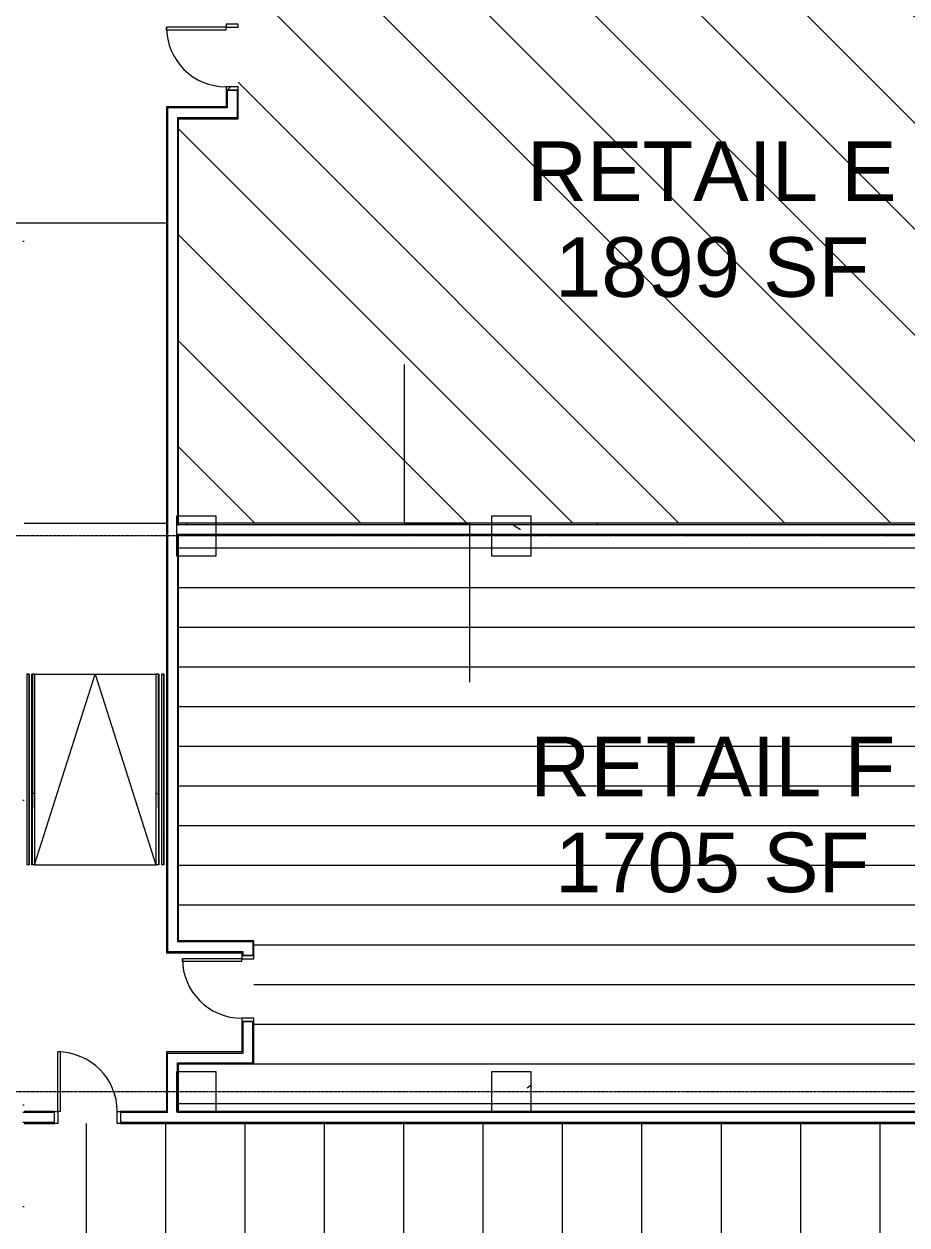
# Model space of a CAD drawing. Header units: inches. Extents: x 3268 to 7018, y 976 to 6708.
# Drawn here: x 5194 to 5728, y 2447 to 3173 of the extents above; entities that cross this region are included whole.
import ezdxf

# ---------------------------------------------------------------- set-up
doc = ezdxf.new("R2010")
doc.units = ezdxf.units.IN
doc.header["$MEASUREMENT"] = 0
doc.linetypes.add('Grid Line 1_2_', pattern=[0.875, 0.5, -0.125, 0.125, -0.125])
for name, color, linetype, lineweight in [('A-ANNO-NOTE', 131, 'Continuous', 20), ('A-DETL', 90, 'Continuous', 9), ('A-DETL-GENF', 92, 'Continuous', 9), ('A-DOOR', 31, 'Continuous', 9), ('A-DOOR-FRAM', 31, 'Continuous', 9), ('A-FLOR', 192, 'Continuous', 9), ('A-FLOR-HRAL', 11, 'Continuous', 9), ('A-FLOR-LEVL', 51, 'Continuous', 9), ('A-WALL', 113, 'Continuous', 9), ('A-WALL-PATT', 111, 'Continuous', 15), ('G-ANNO-TEXT', 231, 'Continuous', 9), ('I-WALL', 2, 'Continuous', 9), ('S-COLS', 52, 'Continuous', 9), ('S-GRID', 1, 'Continuous', 9)]:
    doc.layers.add(name, color=color, linetype=linetype, lineweight=lineweight)
doc.styles.add('Arial', font='arial.ttf', dxfattribs={"height": 36})
pattern_1 = [(50, (0, 0), (110.1714, -9.6389), [11.52, -126.72]), (355, (0, 0), (-21.3124, 115.5371), [9.216, -101.376]), (100.451, (9.18, -0.8), (88.86, 105.8975), [9.79, -107.695]), (46.184, (0, 30.72), (163.9282, -25.425), [17.28, -190.08]), (96.636, (13.66, 28.6), (143.563, 149.6257), [14.686, -161.543]), (351.184, (0, 30.72), (143.5647, 149.6237), [13.824, -152.064]), (21, (15.36, 23.04), (91.6851, -61.8426), [11.52, -126.72]), (326, (15.36, 23.04), (37.3733, 111.3835), [9.216, -101.376]), (71.451, (23, 17.89), (129.0588, 49.5399), [9.79, -107.695]), (37.5, (0, 0), (1.8676, 51.13223), [5.069, -95.078, 5.069, -97.843, -101.76]), (37.5, (0, 0), (1.8676, 51.13223), [-203.059, 5.069, -96.691]), (7.5, (0, 0), (40.4072, 60.5815), [5.069, -53.606, 5.069, -92.774, -38.784]), (7.5, (0, 0), (40.4072, 60.5815), [-156.518, 5.069, -33.715]), (327.5, (-34.253, 0), (81.99473, -3.46427), [5.069, -33.331, 5.069, -114.739, -158.976]), (327.5, (-34.253, 0), (81.99473, -3.46427), [-158.208, 5.069, -153.907]), (317.5, (-49.61, 0), (89.577, 15.37635), [5.069, -44.851, 5.069, -74.496, -112.896]), (317.5, (-49.61, 0), (89.577, 15.37635), [-129.485, 5.069, -107.827])]
pattern_2 = [(0, (0, 0), (122.88, 30.72), [5.069, -87.091, 5.069, -87.091, -491.52]), (0, (0, 0), (122.88, 30.72), [-184.32, 5.069, -179.251, 5.069, -87.091, -215.04]), (0, (0, 0), (122.88, 30.72), [-460.8, 5.069, -56.371, 5.069, -148.531]), (120, (46.08, 15.36), (-88.0443, 91.0572), [5.069, -87.091, 5.069, -87.091, -491.52]), (120, (46.08, 15.36), (-88.0443, 91.0572), [-184.32, 5.069, -179.251, 5.069, -87.091, -215.04]), (120, (46.08, 15.36), (-88.0443, 91.0572), [-460.8, 5.069, -56.371, 5.069, -148.531]), (240, (61.44, 76.8), (-34.8357, -121.7772), [5.069, -87.091, 5.069, -87.091, -491.52]), (240, (61.44, 76.8), (-34.8357, -121.7772), [-184.32, 5.069, -179.251, 5.069, -87.091, -215.04]), (240, (61.44, 76.8), (-34.8357, -121.7772), [-460.8, 5.069, -56.371, 5.069, -148.531])]

# ---------------------------------------------------------------- blocks, each defined once
blk = doc.blocks.new('WSP_5 Points - Structure_2022_rvt-1-Overall Retail Plan Opt 2')
at = {"layer": 'S-COLS'}
h = blk.add_hatch(dxfattribs=at)
h.set_pattern_fill('FP_8', color=256, style=0, pattern_type=2)
h.set_pattern_definition(pattern_1)
h.paths.add_polyline_path([(5477, 2851.15), (5501, 2851.15), (5501, 2875.15), (5477, 2875.15), (5477, 2863.52)])
h = blk.add_hatch(dxfattribs=at)
h.set_pattern_fill('FP_8', color=256, style=0, pattern_type=2)
h.set_pattern_definition(pattern_1)
h.paths.add_polyline_path([(5501, 2515.15), (5501, 2539.15), (5477, 2539.15), (5477, 2515.15)])
at = {"layer": 'S-COLS', "color": 250, "lineweight": 13}
for p, q in [((5287.75, 2875.15), (5286.5, 2875.15)), ((5286.5, 2875.15), (5286.5, 2851.15)), ((5310.5, 2875.15), (5287.75, 2875.15)), ((5310.5, 2870.77), (5310.5, 2875.15)), ((5310.5, 2863.52), (5310.5, 2870.77)), ((5501, 2875.15), (5477, 2875.15)), ((5477, 2875.15), (5477, 2870.77)), ((5477, 2870.77), (5477, 2863.52)), ((5501, 2870.77), (5501, 2875.15)), ((5501, 2863.52), (5501, 2870.77)), ((5310.5, 2851.15), (5310.5, 2863.52)), ((5477, 2863.52), (5477, 2851.15)), ((5501, 2851.15), (5501, 2863.52)), ((5286.5, 2851.15), (5287.75, 2851.15)), ((5287.75, 2851.15), (5310.5, 2851.15)), ((5477, 2851.15), (5501, 2851.15)), ((5287.75, 2539.15), (5286.5, 2539.15)), ((5286.5, 2539.15), (5286.5, 2515.15)), ((5310.5, 2539.15), (5287.75, 2539.15)), ((5310.5, 2515.15), (5310.5, 2539.15)), ((5501, 2539.15), (5477, 2539.15)), ((5477, 2539.15), (5477, 2515.15)), ((5501, 2515.15), (5501, 2539.15)), ((5286.5, 2515.15), (5287.75, 2515.15)), ((5287.75, 2515.15), (5310.5, 2515.15)), ((5477, 2515.15), (5501, 2515.15))]:
    blk.add_line(p, q, dxfattribs=at)
blk = doc.blocks.new('Single_Flush_HM Door_HM Frame - 36_ x 96_-V184-Overall Retail Plan Opt 2')
at = {"layer": 'A-DOOR'}
h = blk.add_hatch(dxfattribs=at)
h.set_pattern_fill('FP_227', color=256, style=0, pattern_type=2)
h.set_pattern_definition([(315, (-3152.65, 5320.125), (38.01406, 38.01406), []), (315, (-3095.05, 5320.125), (38.01406, 38.01406), [])])
h.paths.add_polyline_path([(-20, 3.625), (-20, -3.625), (-18, -3.625), (-18, 3.625)])
h.paths.add_polyline_path([(18, -3.625), (20, -3.625), (20, 3.625), (18, 3.625), (18, -1.319)])
for p, q in [((16.25, 39.625), (18, 39.625)), ((16.25, 3.625), (16.25, 39.625)), ((18, 3.625), (18, 39.625)), ((16.25, 3.625), (18, 3.625))]:
    blk.add_line(p, q, dxfattribs=at)
blk.add_arc((18, 3.625), 36, 90, 180, dxfattribs=at)
at = {"layer": 'A-DOOR-FRAM'}
for p, q in [((-18, 3.625), (-20, 3.625)), ((-20, 3.625), (-20, -3.625)), ((-18, -3.625), (-18, 3.625)), ((20, 3.625), (18, 3.625)), ((18, 3.625), (18, -3.625)), ((20, -3.625), (20, 3.625)), ((-20, -3.625), (-18, -3.625)), ((18, -3.625), (20, -3.625))]:
    blk.add_line(p, q, dxfattribs=at)
blk = doc.blocks.new('Railing - Railing-12304896-Overall Retail Plan Opt 2')
at = {"layer": 'A-FLOR-HRAL'}
for p, q in [((5198.94, 2779.52), (5199.19, 2779.52)), ((5198.94, 2779.52), (5198.94, 2664.3)), ((5199.19, 2664.3), (5198.94, 2664.3))]:
    blk.add_line(p, q, dxfattribs=at)
blk = doc.blocks.new('Railing - Railing-12304900-Overall Retail Plan Opt 2')
at = {"layer": 'A-FLOR-HRAL'}
for p, q in [((5275.63, 2779.52), (5275.88, 2779.52)), ((5275.88, 2779.52), (5275.88, 2664.3)), ((5275.88, 2664.3), (5275.63, 2664.3))]:
    blk.add_line(p, q, dxfattribs=at)
blk = doc.blocks.new('Top Rail Type - Top Rail_Internal_-12304904-Overall Retail Plan Opt 2')
at = {"layer": 'A-FLOR-HRAL'}
for p, q in [((5199.19, 2779.52), (5199.19, 2698.49)), ((5199.74, 2779.52), (5199.94, 2779.52)), ((5200.69, 2698.49), (5200.69, 2779.52))]:
    blk.add_line(p, q, dxfattribs=at)
at = {"layer": 'A-FLOR-HRAL', "flags": 128}
blk.add_lwpolyline([(5200.12, 2707.25), (5200, 2707.49), (5199.88, 2707.49), (5199.75, 2707.25)], dxfattribs=at)
blk = doc.blocks.new('Top Rail Type - Top Rail_Internal_-V187-Overall Retail Plan Opt 2')
at = {"layer": 'A-FLOR-HRAL'}
for p, q in [((5200.69, 2779.52), (5199.19, 2779.52)), ((5199.19, 2779.52), (5199.19, 2664.3)), ((5200.69, 2779.52), (5200.69, 2664.3)), ((5200.69, 2664.3), (5199.19, 2664.3))]:
    blk.add_line(p, q, dxfattribs=at)
blk = doc.blocks.new('Handrail Type - Handrail_Internal_-12304914-Overall Retail Plan Opt 2')
at = {"layer": 'A-FLOR-HRAL'}
for p, q in [((5195.94, 2779.52), (5195.94, 2664.3)), ((5196.49, 2779.52), (5196.69, 2779.52)), ((5197.44, 2664.3), (5197.44, 2779.52)), ((5196.69, 2664.3), (5196.49, 2664.3))]:
    blk.add_line(p, q, dxfattribs=at)
blk = doc.blocks.new('Handrail Type - Handrail_Internal_-V188-Overall Retail Plan Opt 2')
at = {"layer": 'A-FLOR-HRAL'}
for p, q in [((5197.44, 2779.52), (5195.94, 2779.52)), ((5195.94, 2779.52), (5195.94, 2664.3)), ((5197.44, 2779.52), (5197.44, 2664.3)), ((5197.44, 2664.3), (5195.94, 2664.3))]:
    blk.add_line(p, q, dxfattribs=at)
blk = doc.blocks.new('Top Rail Type - Top Rail_Internal_-12304924-Overall Retail Plan Opt 2')
at = {"layer": 'A-FLOR-HRAL'}
for p, q in [((5274.13, 2779.52), (5274.13, 2698.49)), ((5274.68, 2779.52), (5274.88, 2779.52)), ((5275.63, 2698.49), (5275.63, 2779.52))]:
    blk.add_line(p, q, dxfattribs=at)
at = {"layer": 'A-FLOR-HRAL', "flags": 128}
blk.add_lwpolyline([(5275.06, 2707.25), (5274.94, 2707.49), (5274.81, 2707.49), (5274.69, 2707.25)], dxfattribs=at)
blk = doc.blocks.new('Top Rail Type - Top Rail_Internal_-V189-Overall Retail Plan Opt 2')
at = {"layer": 'A-FLOR-HRAL'}
for p, q in [((5275.63, 2779.52), (5274.13, 2779.52)), ((5274.13, 2779.52), (5274.13, 2664.3)), ((5275.63, 2779.52), (5275.63, 2664.3)), ((5275.63, 2664.3), (5274.13, 2664.3))]:
    blk.add_line(p, q, dxfattribs=at)
blk = doc.blocks.new('Handrail Type - Handrail_Internal_-12304934-Overall Retail Plan Opt 2')
at = {"layer": 'A-FLOR-HRAL'}
for p, q in [((5277.38, 2779.52), (5277.38, 2664.3)), ((5277.93, 2779.52), (5278.13, 2779.52)), ((5278.88, 2664.3), (5278.88, 2779.52)), ((5278.13, 2664.3), (5277.93, 2664.3))]:
    blk.add_line(p, q, dxfattribs=at)
blk = doc.blocks.new('Handrail Type - Handrail_Internal_-V190-Overall Retail Plan Opt 2')
at = {"layer": 'A-FLOR-HRAL'}
for p, q in [((5278.88, 2779.52), (5277.38, 2779.52)), ((5277.38, 2779.52), (5277.38, 2664.3)), ((5278.88, 2779.52), (5278.88, 2664.3)), ((5278.88, 2664.3), (5277.38, 2664.3))]:
    blk.add_line(p, q, dxfattribs=at)
blk = doc.blocks.new('Single_Flush_HM Door_HM Frame - 36_ x 96_-V197-Overall Retail Plan Opt 2')
at = {"layer": 'A-DOOR'}
h = blk.add_hatch(dxfattribs=at)
h.set_pattern_fill('FP_228', color=256, style=0, pattern_type=2)
h.set_pattern_definition([(225, (5232.69, 2511.524), (38.01406, -38.01406), []), (225, (5232.69, 2453.924), (38.01406, -38.01406), [])])
h.paths.add_polyline_path([(-20, 3.625), (-20, -3.625), (-18, -3.625), (-18, 3.625)])
h.paths.add_polyline_path([(20, 3.625), (18, 3.625), (18, -3.625), (20, -3.625)])
for p, q in [((16.25, -3.625), (18, -3.625)), ((16.25, -3.625), (16.25, -39.625)), ((18, -3.625), (18, -39.625)), ((16.25, -39.625), (18, -39.625))]:
    blk.add_line(p, q, dxfattribs=at)
blk.add_arc((18, -3.625), 36, 180, 270, dxfattribs=at)
at = {"layer": 'A-DOOR-FRAM'}
for p, q in [((-20, 3.625), (-18, 3.625)), ((-20, -3.625), (-20, 3.625)), ((-18, 3.625), (-18, -3.625)), ((18, 3.625), (20, 3.625)), ((18, -3.625), (18, 3.625)), ((20, 3.625), (20, -3.625)), ((-18, -3.625), (-20, -3.625)), ((20, -3.625), (18, -3.625))]:
    blk.add_line(p, q, dxfattribs=at)
blk = doc.blocks.new('Single_Flush_HM Door_HM Frame - 36_ x 96_-V198-Overall Retail Plan Opt 2')
at = {"layer": 'A-DOOR'}
h = blk.add_hatch(dxfattribs=at)
h.set_pattern_fill('FP_229', color=256, style=0, pattern_type=2)
h.set_pattern_definition([(315, (-2589.524, 5329.75), (38.01406, 38.01406), []), (315, (-2531.924, 5329.75), (38.01406, 38.01406), [])])
h.paths.add_polyline_path([(-20, 3.625), (-20, -3.625), (-18, -3.625), (-18, 3.625), (-18.907, 3.625)])
h.paths.add_polyline_path([(18, 3.625), (18, -3.625), (20, -3.625), (20, 3.625)])
for p, q in [((16.25, 39.625), (18, 39.625)), ((16.25, 3.625), (16.25, 39.625)), ((18, 3.625), (18, 39.625)), ((16.25, 3.625), (18, 3.625))]:
    blk.add_line(p, q, dxfattribs=at)
blk.add_arc((18, 3.625), 36, 90, 180, dxfattribs=at)
at = {"layer": 'A-DOOR-FRAM'}
for p, q in [((-18, 3.625), (-20, 3.625)), ((-20, 3.625), (-20, -3.625)), ((-18, -3.625), (-18, 3.625)), ((20, 3.625), (18, 3.625)), ((18, 3.625), (18, -3.625)), ((20, -3.625), (20, 3.625)), ((-20, -3.625), (-18, -3.625)), ((18, -3.625), (20, -3.625))]:
    blk.add_line(p, q, dxfattribs=at)
blk = doc.blocks.new('EOS-Transition - 2 - Drop - Left-10808360-Overall Retail Plan Opt 2')
at = {"layer": 'A-ANNO-NOTE'}
for p, q in [((0, 0), (0, -0.1029)), ((0.25, 0), (0, 0)), ((0, -0.1029), (-0.25, -0.1029))]:
    blk.add_line(p, q, dxfattribs=at)

msp = doc.modelspace()

# ---------------------------------------------------------------- block references
at = {"lineweight": 5}
msp.add_blockref('WSP_5 Points - Structure_2022_rvt-1-Overall Retail Plan Opt 2', (0, 0), dxfattribs=at)

# ---------------------------------------------------------------- next in the draw order: hatches: boundary and pattern name
at = {"layer": 'A-DETL-GENF'}
h = msp.add_hatch(dxfattribs=at)
h.set_pattern_fill('FP_14', style=0, pattern_type=2)
h.set_pattern_definition([(135, (0, 0), (-32.0496, -32.0496), [])])
h.paths.add_polyline_path([(6002.63, 2870.77), (6002.63, 3190.15), (6012.63, 3190.15), (6012.63, 3257.14), (5287.75, 3257.14), (5287.75, 3214.15), (5313.5, 3214.15), (5313.5, 3189.9), (5323.75, 3189.9), (5323.75, 3115.4), (5287.75, 3115.4), (5287.75, 2870.77), (5982.15, 2870.77)])
h = msp.add_hatch(dxfattribs=at)
h.set_pattern_fill('FP_272', style=0, pattern_type=2)
h.set_pattern_definition([(0, (0, 0), (0, 24), [])])
h.paths.add_polyline_path([(5982.15, 2515.15), (6002.63, 2515.15), (6002.63, 2863.52), (5287.75, 2863.52), (5287.75, 2618.4), (5333.38, 2618.4), (5333.38, 2543.9), (5287.75, 2543.9), (5287.75, 2515.15), (5940.85, 2515.15)])
h = msp.add_hatch(dxfattribs=at)
h.set_pattern_fill('FP_275', style=0, pattern_type=2)
h.set_pattern_definition([(90, (0, 0), (-48, 3e-15), [])])
h.paths.add_polyline_path([(5718.25, 1938.52), (5754.75, 1938.52), (5754.75, 1970.52), (6005.13, 1970.52), (6005.13, 2222.4), (6036.88, 2222.4), (6036.88, 2255.9), (6005.13, 2255.9), (6005.13, 2507.9), (5194.31, 2507.9), (5194.31, 1970.52), (5430.25, 1970.52), (5430.25, 1938.77), (5466.75, 1938.77), (5466.75, 1970.52), (5718.25, 1970.52), (5718.25, 1953.08)])
at = {"layer": 'A-WALL-PATT', "lineweight": 9}
h = msp.add_hatch(dxfattribs=at)
h.set_pattern_fill('FP_1', color=256, style=0, pattern_type=2)
h.set_pattern_definition(pattern_2)
h.paths.add_polyline_path([(5193.69, 2864.15), (5194.31, 2864.15), (5194.31, 3122.65), (5193.69, 3122.65), (5193.69, 2870.15)])
h = msp.add_hatch(dxfattribs=at)
h.set_pattern_fill('FP_1', color=256, style=0, pattern_type=2)
h.set_pattern_definition(pattern_2)
h.paths.add_polyline_path([(5280.5, 2611.15), (5281.13, 2611.15), (5281.13, 3122.65), (5280.5, 3122.65), (5280.5, 2647.81)])
h = msp.add_hatch(dxfattribs=at)
h.set_pattern_fill('FP_1', color=256, style=0, pattern_type=2)
h.set_pattern_definition(pattern_2)
h.paths.add_polyline_path([(5287.13, 2617.77), (5287.75, 2617.77), (5287.75, 2864.15), (5287.13, 2864.15), (5287.13, 2647.81)])
h.paths.add_polyline_path([(5287.75, 2870.15), (5287.75, 3116.02), (5287.13, 3116.02), (5287.13, 2870.15), (5287.66, 2870.15)])
h = msp.add_hatch(dxfattribs=at)
h.set_pattern_fill('FP_1', color=256, style=0, pattern_type=2)
h.set_pattern_definition(pattern_2)
h.paths.add_polyline_path([(5984.25, 2870.15), (5984.25, 2870.77), (5287.75, 2870.77), (5287.75, 2870.15), (5982.15, 2870.15)])
h = msp.add_hatch(dxfattribs=at)
h.set_pattern_fill('FP_1', color=256, style=0, pattern_type=2)
h.set_pattern_definition(pattern_2)
h.paths.add_polyline_path([(5982.15, 2863.52), (5984.25, 2863.52), (5984.25, 2864.15), (5287.75, 2864.15), (5287.75, 2863.52), (5980.84, 2863.52)])
h = msp.add_hatch(dxfattribs=at)
h.set_pattern_fill('FP_1', color=256, style=0, pattern_type=2)
h.set_pattern_definition(pattern_2)
h.paths.add_polyline_path([(5194.31, 1975.71), (5194.31, 2508.52), (5193.69, 2508.52), (5193.69, 1975.71)])
h.paths.add_polyline_path([(5193.69, 2514.52), (5194.31, 2514.52), (5194.31, 2778.9), (5193.69, 2778.9), (5193.69, 2647.81)])
h = msp.add_hatch(dxfattribs=at)
h.set_pattern_fill('FP_1', color=256, style=0, pattern_type=2)
h.set_pattern_definition(pattern_2)
h.paths.add_polyline_path([(6002.8, 2514.52), (6009, 2514.52), (6009, 2515.15), (5287.13, 2515.15), (5287.13, 2514.52), (6002.63, 2514.52)])
h.paths.add_polyline_path([(5212.69, 2514.52), (5212.69, 2515.15), (5194.31, 2515.15), (5194.31, 2514.52)])
h.paths.add_polyline_path([(5281.13, 2514.52), (5281.13, 2515.15), (5252.69, 2515.15), (5252.69, 2514.52), (5280.15, 2514.52)])
h = msp.add_hatch(dxfattribs=at)
h.set_pattern_fill('FP_1', color=256, style=0, pattern_type=2)
h.set_pattern_definition(pattern_2)
h.paths.add_polyline_path([(5996.46, 2507.9), (6002.38, 2507.9), (6002.38, 2508.52), (5252.69, 2508.52), (5252.69, 2507.9), (5982.15, 2507.9)])
h.paths.add_polyline_path([(5212.69, 2507.9), (5212.69, 2508.52), (5194.31, 2508.52), (5194.31, 2507.9)])

# ---------------------------------------------------------------- next in the draw order: linework, layer by layer
at = {"layer": 'A-DETL'}
for p, q in [((5200.69, 2664.3), (5237.41, 2779.52)), ((5237.41, 2779.52), (5274.13, 2664.3))]:
    msp.add_line(p, q, dxfattribs=at)
at = {"layer": 'A-FLOR', "color": 7}
msp.add_line((5194.31, 2870.77), (5280.5, 2870.77), dxfattribs=at)
at = {"layer": 'A-FLOR-LEVL'}
for p, q in [((5200.69, 2779.52), (5274.13, 2779.52)), ((5200.69, 2664.3), (5274.13, 2664.3))]:
    msp.add_line(p, q, dxfattribs=at)
at = {"layer": 'A-WALL'}
for p, q in [((5317.13, 3132.65), (5317.13, 3122.02)), ((5323.13, 3132.65), (5323.13, 3116.02)), ((5281.13, 3122.02), (5281.13, 2611.77)), ((5317.13, 3122.02), (5281.13, 3122.02)), ((5287.13, 3116.02), (5287.13, 2870.15)), ((5323.13, 3116.02), (5287.13, 3116.02)), ((5287.13, 2870.15), (5984.25, 2870.15)), ((5287.13, 2864.15), (5287.13, 2617.77)), ((5287.13, 2864.15), (5984.25, 2864.15)), ((5332.75, 2617.77), (5287.13, 2617.77)), ((5332.75, 2617.77), (5332.75, 2609.52)), ((5326.75, 2611.77), (5281.13, 2611.77)), ((5326.75, 2609.52), (5326.75, 2611.77)), ((5326.75, 2550.52), (5326.75, 2569.52)), ((5332.75, 2544.52), (5332.75, 2569.52)), ((5281.13, 2550.52), (5326.75, 2550.52)), ((5281.13, 2514.52), (5281.13, 2550.52)), ((5287.13, 2544.52), (5332.75, 2544.52)), ((5287.13, 2514.52), (5287.13, 2544.52)), ((5212.69, 2514.52), (5193.69, 2514.52)), ((5281.13, 2514.52), (5252.69, 2514.52)), ((6009, 2514.52), (5287.13, 2514.52)), ((5212.69, 2508.52), (5193.69, 2508.52)), ((6002.38, 2508.52), (5252.69, 2508.52))]:
    msp.add_line(p, q, dxfattribs=at)
at = {"layer": 'I-WALL', "lineweight": 15}
for p, q in [((5323.75, 3132.65), (5316.5, 3132.65)), ((5316.5, 3132.65), (5316.5, 3122.65)), ((5323.75, 3115.4), (5323.75, 3132.65)), ((5280.5, 3122.65), (5280.5, 2611.15)), ((5316.5, 3122.65), (5280.5, 3122.65)), ((5287.75, 2870.77), (5287.75, 3115.4)), ((5287.75, 3115.4), (5323.75, 3115.4)), ((5984.25, 2870.77), (5287.75, 2870.77)), ((5287.75, 2618.4), (5287.75, 2863.52)), ((5287.75, 2863.52), (5984.25, 2863.52)), ((5333.38, 2618.4), (5287.75, 2618.4)), ((5333.38, 2609.52), (5333.38, 2618.4)), ((5280.5, 2611.15), (5326.13, 2611.15)), ((5326.13, 2611.15), (5326.13, 2609.52)), ((5326.13, 2609.52), (5333.38, 2609.52)), ((5326.13, 2569.52), (5326.13, 2551.15)), ((5333.38, 2569.52), (5326.13, 2569.52)), ((5333.38, 2543.9), (5333.38, 2569.52)), ((5326.13, 2551.15), (5280.5, 2551.15)), ((5280.5, 2551.15), (5280.5, 2515.15)), ((5287.75, 2543.9), (5333.38, 2543.9)), ((5287.75, 2515.15), (5287.75, 2543.9)), ((5212.69, 2515.15), (5194.31, 2515.15)), ((5212.69, 2507.9), (5212.69, 2515.15)), ((5280.5, 2515.15), (5252.69, 2515.15)), ((5252.69, 2515.15), (5252.69, 2507.9)), ((6002.63, 2515.15), (5287.75, 2515.15)), ((5194.31, 2507.9), (5212.69, 2507.9)), ((5252.69, 2507.9), (6002.38, 2507.9))]:
    msp.add_line(p, q, dxfattribs=at)
at = {"layer": 'S-GRID', "linetype": 'Grid Line 1_2_'}
for p, q in [((6493.24, 2863.15), (3735.34, 2863.15)), ((6493.24, 2527.15), (3735.34, 2527.15))]:
    msp.add_line(p, q, dxfattribs=at)

# ---------------------------------------------------------------- next in the draw order: block references
at = {"layer": 'A-ANNO-NOTE', "xscale": 384, "yscale": 384, "zscale": 384}
msp.add_blockref('EOS-Transition - 2 - Drop - Left-10808360-Overall Retail Plan Opt 2', (5185.25, 3052.26), dxfattribs=at)
at = {"layer": 'A-ANNO-NOTE', "xscale": 384, "yscale": 384, "zscale": 384, "rotation": 89.99999999999966}
msp.add_blockref('EOS-Transition - 2 - Drop - Left-10808360-Overall Retail Plan Opt 2', (5424.19, 2870.77), dxfattribs=at)
at = {"layer": 'A-DOOR'}
for name, p, rotation in [('Single_Flush_HM Door_HM Frame - 36_ x 96_-V184-Overall Retail Plan Opt 2', (5320.13, 3152.65), 90), ('Single_Flush_HM Door_HM Frame - 36_ x 96_-V198-Overall Retail Plan Opt 2', (5329.75, 2589.52), 90), ('Single_Flush_HM Door_HM Frame - 36_ x 96_-V197-Overall Retail Plan Opt 2', (5232.69, 2511.52), 180)]:
    msp.add_blockref(name, p, dxfattribs=dict(at, rotation=rotation))
at = {"layer": 'A-FLOR-HRAL'}
for name in ['Handrail Type - Handrail_Internal_-12304914-Overall Retail Plan Opt 2', 'Handrail Type - Handrail_Internal_-V188-Overall Retail Plan Opt 2', 'Railing - Railing-12304896-Overall Retail Plan Opt 2', 'Top Rail Type - Top Rail_Internal_-12304904-Overall Retail Plan Opt 2', 'Top Rail Type - Top Rail_Internal_-V187-Overall Retail Plan Opt 2', 'Top Rail Type - Top Rail_Internal_-12304924-Overall Retail Plan Opt 2', 'Top Rail Type - Top Rail_Internal_-V189-Overall Retail Plan Opt 2', 'Railing - Railing-12304900-Overall Retail Plan Opt 2', 'Handrail Type - Handrail_Internal_-12304934-Overall Retail Plan Opt 2', 'Handrail Type - Handrail_Internal_-V190-Overall Retail Plan Opt 2']:
    msp.add_blockref(name, (0, 0), dxfattribs=at)

# ---------------------------------------------------------------- next in the draw order: texts
at = {"layer": 'G-ANNO-TEXT', "color": 7, "lineweight": 20, "char_height": 36, "attachment_point": 1, "style": 'Arial'}
for s, insert, width in [('RETAIL E', (5498.46, 3101.72), 272.7), ('1899 SF', (5515.46, 3043.72), 231.492), ('RETAIL F', (5500.46, 2741.76), 269.064), ('1705 SF', (5515.46, 2683.76), 231.492)]:
    msp.add_mtext(s, dxfattribs=dict(at, insert=insert, width=width))

doc.saveas('drawing.dxf')
